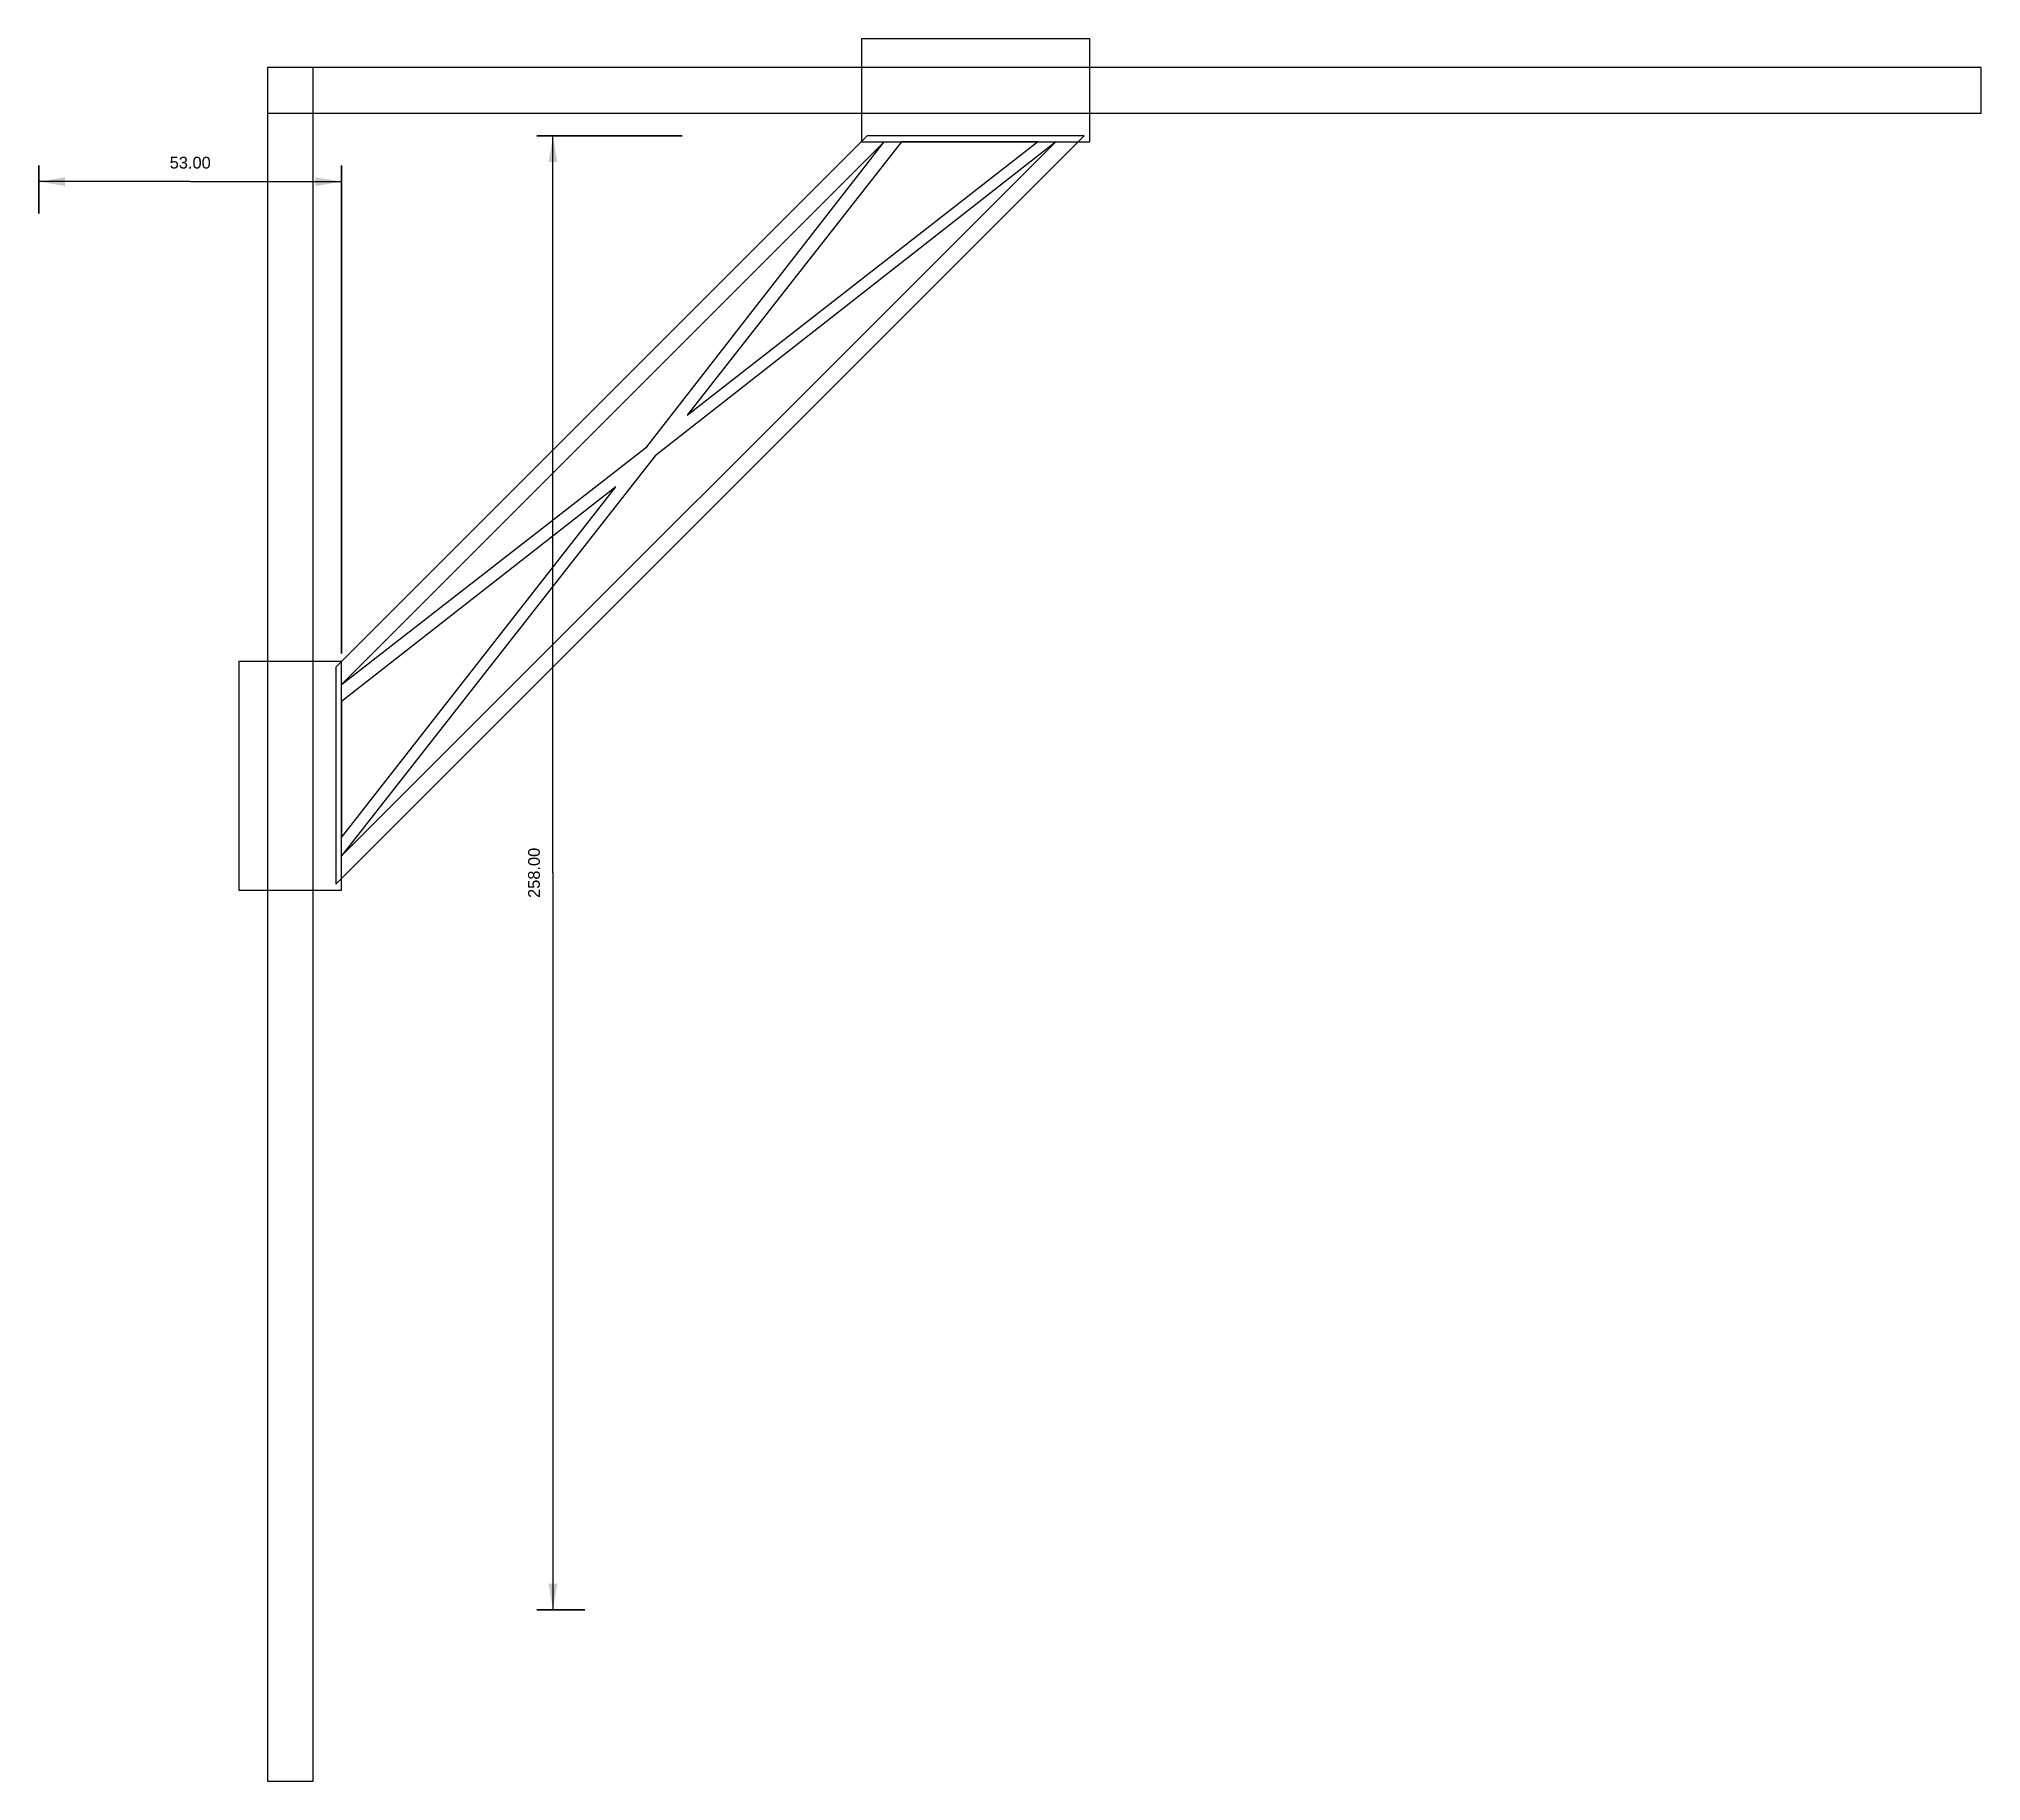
# Model space of a CAD drawing. Extents: x 0 to 340, y -30 to 275.
import ezdxf

# ---------------------------------------------------------------- set-up
doc = ezdxf.new("R2010")
doc.units = 0
doc.header["$MEASUREMENT"] = 0
doc.layers.get('0').update_dxf_attribs({"linetype": 'CONTINUOUS'})
doc.layers.get('DEFPOINTS').update_dxf_attribs({"linetype": 'CONTINUOUS'})
for name, color, linetype in [('A', 7, 'CONTINUOUS'), ('B', 7, 'CONTINUOUS'), ('Размеры', 7, 'CONTINUOUS')]:
    doc.layers.add(name, color=color, linetype=linetype)
doc.styles.add('_VISDIMTXTSTYLE', font='arial.ttf')
doc.dimstyles.get("Standard").update_dxf_attribs({"dimtxt": 0.18, "dimasz": 0.18, "dimexe": 0.18, "dimexo": 0.0625, "dimgap": 0.09, "dimtad": 1, "dimtih": 1, "dimtoh": 1, "dimdec": 4, "dimzin": 0, "dimtxsty": '_VISDIMTXTSTYLE', "dimcen": 0.09, "dimazin": 3, "dimtfac": 1, "dimtofl": 0, "dimtmove": 0, "dimatfit": 3, "dimtolj": 1, "dimtzin": 0})

# ---------------------------------------------------------------- blocks, each defined once
blk = doc.blocks.new('*D0')
for points in [[(0, 250), (4.572, 250.762), (4.572, 249.238)], [(53, 250), (48.428, 250.762), (48.428, 249.238)]]:
    blk.add_solid(points)
at = {"layer": 'DEFPOINTS'}
for p in [(53, 250), (0, 243), (53, 166)]:
    blk.add_point(p, dxfattribs=at)
at = {"layer": 'Размеры', "linetype": 'CONTINUOUS'}
for q in [(0, 250), (53, 250)]:
    blk.add_line((26.5, 250), q, dxfattribs=at)
for points in [[(0, 252.822222), (0, 244.411111)], [(53, 252.822222), (53, 167.411111)]]:
    blk.add_lwpolyline(points, close=True, dxfattribs=at)
at = {"insert": (26.5, 253.313327), "char_height": 2.054655, "width": 10.597915, "attachment_point": 5, "style": '_VISDIMTXTSTYLE'}
blk.add_mtext('53.00', dxfattribs=at)
blk = doc.blocks.new('*D1')
for points in [[(90, 258), (89.238, 253.428), (90.762, 253.428)], [(90, 0), (89.238, 4.572), (90.762, 4.572)]]:
    blk.add_solid(points)
at = {"layer": 'DEFPOINTS'}
for p in [(90, 258), (114, 258), (97, 0)]:
    blk.add_point(p, dxfattribs=at)
at = {"layer": 'Размеры', "linetype": 'CONTINUOUS'}
for q in [(90, 258), (90, 0)]:
    blk.add_line((90, 129), q, dxfattribs=at)
for points in [[(87.177778, 258), (112.588889, 258)], [(87.177778, 0), (95.588889, 0)]]:
    blk.add_lwpolyline(points, close=True, dxfattribs=at)
at = {"insert": (86.686673, 129), "char_height": 2.054655, "width": 12.743569, "attachment_point": 5, "rotation": 90, "style": '_VISDIMTXTSTYLE'}
blk.add_mtext('258.00', dxfattribs=at)

msp = doc.modelspace()

# ---------------------------------------------------------------- linework, layer by layer
at = {"color": 7, "linetype": 'CONTINUOUS'}
for points in [[(144, 257), (184, 257), (184, 275), (144, 275)], [(40, 262), (340, 262), (340, 270), (40, 270)], [(48, -30), (48, 270), (40, 270), (40, -30)], [(53, 126), (53, 166), (35, 166), (35, 126)]]:
    msp.add_lwpolyline(points, close=True, dxfattribs=at)
at = {"layer": 'A', "linetype": 'CONTINUOUS'}
msp.add_lwpolyline([(145, 258), (52, 165), (52, 127), (183, 258)], close=True, dxfattribs=at)
at = {"layer": 'B', "linetype": 'CONTINUOUS'}
for points in [[(53, 132), (178, 257), (107.9, 202)], [(148, 257), (53, 162), (106.4, 203.6)], [(151, 257), (113.5, 209.1), (174.8, 257)], [(101, 196.6), (53, 159), (53, 135.2)]]:
    msp.add_lwpolyline(points, close=True, dxfattribs=at)

# ---------------------------------------------------------------- dimensions: what is measured, and where the dimension line sits
dim = msp.add_linear_dim(base=(90, 258), p1=(97, 0), p2=(114, 258), angle=90, dimstyle='STANDARD', override={"dimtxt": 2.054655, "dimtad": 1, "dimtih": 0, "dimdec": 2, "dimlunit": 2, "dimadec": 2, "dimfrac": 0})
dim.commit()
dim.dimension.update_dxf_attribs({"geometry": '*D1', "text_midpoint": (86.687, 129)})
dim = msp.add_linear_dim(base=(53, 250), p1=(0, 243), p2=(53, 166), dimstyle='STANDARD', override={"dimtxt": 2.054655, "dimtad": 1, "dimtih": 0, "dimdec": 2, "dimlunit": 2, "dimadec": 2, "dimfrac": 0})
dim.commit()
dim.dimension.update_dxf_attribs({"geometry": '*D0', "text_midpoint": (26.5, 253.313)})

doc.saveas('drawing.dxf')
